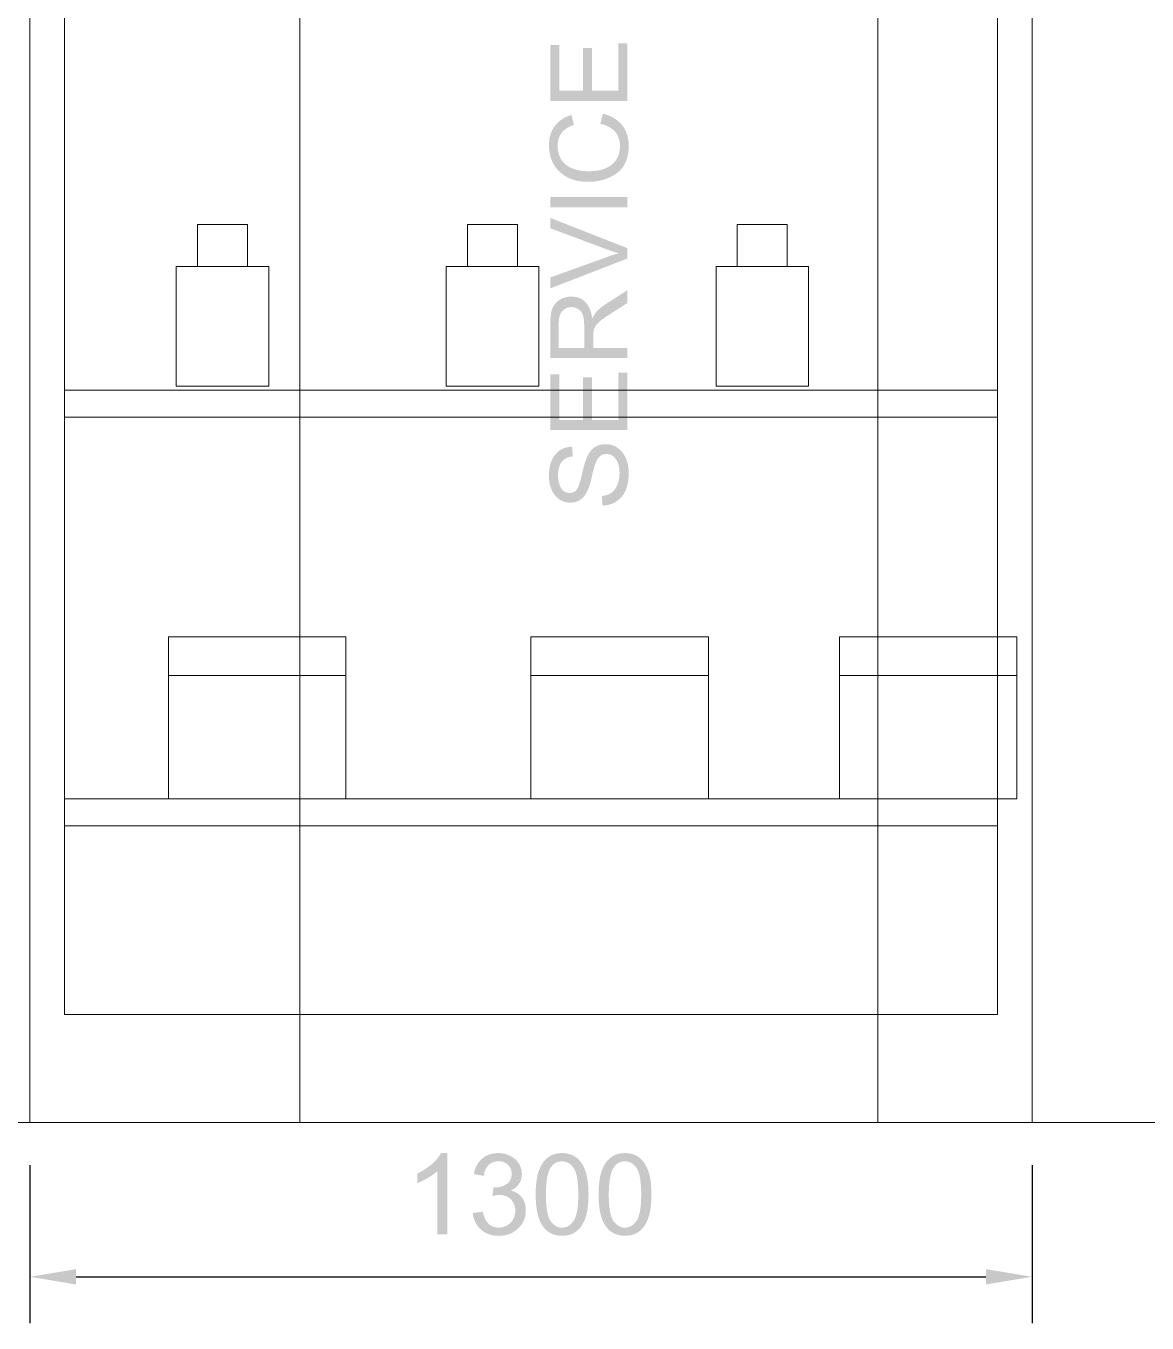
# Model space of a CAD drawing. Header units: millimetres. Extents: x -1336 to 24201, y -1370 to 16142.
# Drawn here: x 18745 to 20199, y 4740 to 6422 of the extents above; entities that cross this region are included whole.
import ezdxf

# ---------------------------------------------------------------- set-up
doc = ezdxf.new("R2010")
doc.units = ezdxf.units.MM
for name, color, linetype, lineweight in [('A-ANNO-TEXT', 7, 'Continuous', 13), ('A-DIMS-MM', 7, 'Continuous', 13), ('A-DOOR', 7, 'Continuous', 13), ('A-ELEVATION', 7, 'Continuous', 13), ('A-SHELF-OPEN', 7, 'Continuous', 13)]:
    doc.layers.add(name, color=color, linetype=linetype, lineweight=lineweight)

msp = doc.modelspace()

# ---------------------------------------------------------------- hatches: boundary and pattern name
at = {"layer": 'A-ANNO-TEXT'}
h = msp.add_hatch(color=7, dxfattribs=at)
h.paths.add_polyline_path([(19454.3, 5864.1), (19453.2, 5863.9), (19452, 5863.8), (19450.9, 5863.6), (19449.9, 5863.3), (19448.8, 5863), (19447.8, 5862.7), (19446.9, 5862.3), (19446, 5861.9), (19445.1, 5861.5), (19444.2, 5861), (19443.4, 5860.4), (19442.7, 5859.9), (19441.9, 5859.3), (19441.2, 5858.6), (19440.6, 5857.9), (19440, 5857.2), (19439.4, 5856.4), (19438.8, 5855.6), (19438.3, 5854.7), (19437.9, 5853.8), (19437.4, 5852.9), (19437, 5851.9), (19436.7, 5850.8), (19436.4, 5849.8), (19436.1, 5848.7), (19435.8, 5847.5), (19435.6, 5846.3), (19435.5, 5845.1), (19435.3, 5843.8), (19435.2, 5842.5), (19435.2, 5841.2), (19435.2, 5839.8), (19435.2, 5838.5), (19435.2, 5837.3), (19435.3, 5836.1), (19435.4, 5834.9), (19435.5, 5833.7), (19435.7, 5832.6), (19435.9, 5831.5), (19436.1, 5830.5), (19436.4, 5829.5), (19436.7, 5828.5), (19437, 5827.5), (19437.3, 5826.6), (19437.7, 5825.7), (19438.1, 5824.8), (19438.5, 5823.9), (19439, 5823.1), (19439.5, 5822.3), (19440, 5821.6), (19440.5, 5820.9), (19441.1, 5820.3), (19441.7, 5819.7), (19442.3, 5819.2), (19443, 5818.7), (19443.7, 5818.3), (19444.4, 5817.9), (19445.1, 5817.6), (19445.9, 5817.3), (19446.7, 5817.1), (19447.5, 5816.9), (19448.3, 5816.8), (19449.2, 5816.7), (19450.1, 5816.7), (19450.9, 5816.7), (19451.7, 5816.8), (19452.4, 5816.9), (19453.1, 5817), (19453.8, 5817.2), (19454.5, 5817.4), (19455.1, 5817.7), (19455.8, 5817.9), (19456.3, 5818.3), (19456.9, 5818.6), (19457.4, 5819), (19458, 5819.5), (19458.4, 5820), (19458.9, 5820.5), (19459.3, 5821.1), (19459.8, 5821.7), (19460.2, 5822.3), (19460.5, 5823), (19460.9, 5823.8), (19461.3, 5824.7), (19461.7, 5825.6), (19462.1, 5826.6), (19462.5, 5827.7), (19462.9, 5828.9), (19463.3, 5830.1), (19463.7, 5831.4), (19464.1, 5832.7), (19464.5, 5834.2), (19464.9, 5835.7), (19465.3, 5837.2), (19465.7, 5838.9), (19466.1, 5840.6), (19466.7, 5843.6), (19467.4, 5846.5), (19468.1, 5849.3), (19468.8, 5851.9), (19469.5, 5854.3), (19470.2, 5856.6), (19470.9, 5858.8), (19471.7, 5860.8), (19472.4, 5862.8), (19473.3, 5864.6), (19474.3, 5866.4), (19475.3, 5868.1), (19476.5, 5869.8), (19477.7, 5871.3), (19479.1, 5872.9), (19480.6, 5874.3), (19481.3, 5875), (19482.1, 5875.6), (19483, 5876.2), (19483.8, 5876.7), (19484.7, 5877.2), (19485.7, 5877.7), (19486.6, 5878.1), (19487.6, 5878.5), (19488.7, 5878.8), (19489.7, 5879.1), (19490.8, 5879.3), (19491.9, 5879.5), (19493.1, 5879.7), (19494.3, 5879.8), (19495.5, 5879.9), (19496.8, 5879.9), (19498.4, 5879.8), (19499.9, 5879.7), (19501.4, 5879.5), (19502.9, 5879.2), (19504.4, 5878.9), (19505.8, 5878.4), (19507.2, 5877.9), (19508.6, 5877.3), (19509.9, 5876.6), (19511.2, 5875.9), (19512.4, 5875), (19513.6, 5874.1), (19514.8, 5873.1), (19516, 5872), (19517.1, 5870.9), (19518.2, 5869.6), (19519.2, 5868.3), (19520.2, 5866.9), (19521.1, 5865.5), (19521.9, 5864.1), (19522.7, 5862.6), (19523.4, 5861), (19524, 5859.4), (19524.6, 5857.8), (19525.1, 5856.1), (19525.5, 5854.3), (19525.9, 5852.5), (19526.2, 5850.7), (19526.4, 5848.8), (19526.6, 5846.9), (19526.7, 5844.9), (19526.7, 5842.8), (19526.7, 5840.2), (19526.6, 5837.7), (19526.4, 5835.3), (19526.1, 5833), (19525.8, 5830.7), (19525.4, 5828.5), (19524.9, 5826.4), (19524.4, 5824.4), (19523.7, 5822.5), (19523, 5820.6), (19522.3, 5818.9), (19521.4, 5817.2), (19520.5, 5815.6), (19519.5, 5814.1), (19518.4, 5812.6), (19517.3, 5811.3), (19516.1, 5810), (19514.9, 5808.8), (19513.6, 5807.7), (19512.2, 5806.7), (19510.9, 5805.7), (19509.4, 5804.8), (19508, 5804), (19506.5, 5803.3), (19504.9, 5802.6), (19503.3, 5802.1), (19501.7, 5801.6), (19500, 5801.1), (19498.3, 5800.8), (19496.5, 5800.5), (19494.7, 5800.3), (19492.9, 5800.2), (19491.8, 5812.8), (19493.3, 5812.9), (19494.7, 5813.1), (19496.1, 5813.4), (19497.4, 5813.7), (19498.6, 5814), (19499.9, 5814.5), (19501, 5815), (19502.2, 5815.5), (19503.2, 5816.1), (19504.2, 5816.8), (19505.2, 5817.5), (19506.1, 5818.3), (19507, 5819.2), (19507.8, 5820.1), (19508.6, 5821), (19509.3, 5822), (19509.9, 5823.1), (19510.6, 5824.2), (19511.1, 5825.3), (19511.7, 5826.4), (19512.2, 5827.6), (19512.6, 5828.8), (19513, 5830), (19513.4, 5831.3), (19513.7, 5832.6), (19514, 5833.9), (19514.2, 5835.2), (19514.4, 5836.6), (19514.6, 5838), (19514.7, 5839.4), (19514.7, 5840.8), (19514.8, 5842.3), (19514.8, 5843.7), (19514.7, 5845), (19514.6, 5846.3), (19514.5, 5847.6), (19514.3, 5848.8), (19514.1, 5850), (19513.9, 5851.2), (19513.6, 5852.3), (19513.3, 5853.5), (19513, 5854.5), (19512.6, 5855.6), (19512.2, 5856.6), (19511.8, 5857.5), (19511.3, 5858.5), (19510.8, 5859.4), (19510.2, 5860.3), (19509.6, 5861.1), (19509, 5861.9), (19508.4, 5862.6), (19507.7, 5863.3), (19507, 5863.9), (19506.3, 5864.4), (19505.6, 5865), (19504.8, 5865.4), (19504, 5865.8), (19503.2, 5866.2), (19502.4, 5866.5), (19501.5, 5866.7), (19500.6, 5866.9), (19499.7, 5867), (19498.8, 5867.1), (19497.8, 5867.1), (19496.8, 5867.1), (19495.8, 5867), (19494.9, 5866.9), (19494, 5866.7), (19493.1, 5866.4), (19492.3, 5866.1), (19491.5, 5865.8), (19490.7, 5865.3), (19490, 5864.9), (19489.3, 5864.3), (19488.6, 5863.7), (19488, 5863.1), (19487.4, 5862.4), (19486.9, 5861.6), (19486.3, 5860.8), (19485.8, 5860), (19485.4, 5859), (19484.9, 5858), (19484.4, 5856.9), (19484, 5855.8), (19483.5, 5854.5), (19483, 5853.2), (19482.6, 5851.8), (19482.1, 5850.4), (19481.7, 5848.8), (19481.2, 5847.2), (19480.7, 5845.5), (19480.3, 5843.7), (19479.8, 5841.9), (19479.4, 5840), (19478.9, 5838), (19478.4, 5835.9), (19478, 5833.8), (19477.5, 5831.8), (19477, 5829.9), (19476.4, 5828.1), (19475.9, 5826.3), (19475.3, 5824.6), (19474.7, 5823), (19474.1, 5821.4), (19473.4, 5819.9), (19472.7, 5818.5), (19472, 5817.2), (19471.3, 5815.9), (19470.6, 5814.7), (19469.8, 5813.6), (19469, 5812.6), (19468.2, 5811.6), (19467.3, 5810.7), (19466.5, 5809.9), (19465.6, 5809.1), (19464.6, 5808.3), (19463.7, 5807.7), (19462.7, 5807.1), (19461.6, 5806.5), (19460.6, 5806), (19459.5, 5805.6), (19458.4, 5805.2), (19457.2, 5804.9), (19456, 5804.6), (19454.8, 5804.4), (19453.6, 5804.3), (19452.3, 5804.2), (19451, 5804.2), (19449.5, 5804.2), (19448.1, 5804.3), (19446.6, 5804.5), (19445.2, 5804.7), (19443.9, 5805.1), (19442.6, 5805.5), (19441.3, 5806), (19440, 5806.5), (19438.8, 5807.1), (19437.6, 5807.8), (19436.4, 5808.6), (19435.3, 5809.5), (19434.2, 5810.4), (19433.2, 5811.4), (19432.1, 5812.4), (19431.1, 5813.6), (19430.2, 5814.8), (19429.3, 5816), (19428.5, 5817.3), (19427.7, 5818.7), (19427, 5820.1), (19426.4, 5821.6), (19425.8, 5823.1), (19425.3, 5824.7), (19424.8, 5826.3), (19424.4, 5828), (19424.1, 5829.7), (19423.8, 5831.5), (19423.6, 5833.4), (19423.4, 5835.3), (19423.3, 5837.2), (19423.3, 5839.2), (19423.3, 5841.3), (19423.4, 5843.3), (19423.6, 5845.2), (19423.8, 5847.1), (19424.1, 5849), (19424.4, 5850.8), (19424.8, 5852.5), (19425.2, 5854.2), (19425.8, 5855.9), (19426.3, 5857.5), (19427, 5859), (19427.7, 5860.5), (19428.5, 5862), (19429.3, 5863.4), (19430.2, 5864.7), (19431.1, 5866), (19432.1, 5867.2), (19433.2, 5868.4), (19434.3, 5869.5), (19435.4, 5870.5), (19436.6, 5871.4), (19437.9, 5872.3), (19439.2, 5873), (19440.6, 5873.7), (19442, 5874.4), (19443.4, 5874.9), (19445, 5875.4), (19446.5, 5875.8), (19448.1, 5876.2), (19449.8, 5876.4), (19451.5, 5876.6), (19453.3, 5876.7), (19454.3, 5864.1)])
h.paths.add_polyline_path([(19525, 5972.9), (19525, 5898.2), (19425, 5898.2), (19425, 5970.5), (19436.9, 5970.5), (19436.9, 5911.4), (19467.4, 5911.4), (19467.4, 5966.7), (19479.3, 5966.7), (19479.3, 5911.4), (19513.1, 5911.4), (19513.1, 5972.9), (19525, 5972.9)])
h.paths.add_polyline_path([(19525, 6079.6), (19525, 6063), (19523.5, 6062), (19522.1, 6061.1), (19520.7, 6060.3), (19519.4, 6059.4), (19518.1, 6058.6), (19516.8, 6057.8), (19515.5, 6057), (19514.3, 6056.2), (19513.2, 6055.5), (19512, 6054.7), (19510.9, 6054), (19509.9, 6053.3), (19508.8, 6052.7), (19507.8, 6052.1), (19506.9, 6051.4), (19506, 6050.9), (19505.1, 6050.3), (19504.2, 6049.7), (19503.4, 6049.2), (19502.6, 6048.7), (19501.9, 6048.2), (19501.2, 6047.8), (19500.5, 6047.3), (19499.8, 6046.9), (19499.2, 6046.5), (19498.7, 6046.2), (19498.1, 6045.8), (19497.6, 6045.5), (19497.2, 6045.2), (19496.8, 6044.9), (19496.4, 6044.6), (19496, 6044.4), (19494.7, 6043.5), (19493.4, 6042.6), (19492.2, 6041.6), (19491, 6040.7), (19489.9, 6039.7), (19488.8, 6038.8), (19487.8, 6037.8), (19486.8, 6036.8), (19485.8, 6035.8), (19485, 6034.8), (19484.3, 6033.9), (19483.6, 6032.9), (19483.1, 6032), (19482.6, 6031.1), (19482.2, 6030.2), (19481.9, 6029.3), (19481.6, 6028.4), (19481.4, 6027.4), (19481.3, 6026.3), (19481.1, 6025.2), (19481, 6024), (19480.9, 6022.7), (19480.9, 6021.4), (19480.9, 6020), (19480.9, 6004.7), (19525, 6004.7), (19525, 5991.5), (19425, 5991.5), (19425, 6035.7), (19425, 6038), (19425.1, 6040.1), (19425.2, 6042.1), (19425.3, 6044.1), (19425.5, 6045.9), (19425.7, 6047.7), (19425.9, 6049.4), (19426.2, 6051), (19426.5, 6052.5), (19426.9, 6053.9), (19427.4, 6055.3), (19428, 6056.7), (19428.6, 6058), (19429.3, 6059.3), (19430.1, 6060.5), (19431, 6061.7), (19432, 6062.9), (19433, 6063.9), (19434.1, 6064.9), (19435.2, 6065.8), (19436.4, 6066.7), (19437.7, 6067.5), (19439, 6068.2), (19440.4, 6068.9), (19441.8, 6069.4), (19443.3, 6070), (19444.7, 6070.4), (19446.2, 6070.7), (19447.7, 6071), (19449.3, 6071.2), (19450.8, 6071.3), (19452.4, 6071.4), (19453.8, 6071.3), (19455.1, 6071.2), (19456.4, 6071.1), (19457.7, 6070.9), (19459, 6070.7), (19460.2, 6070.3), (19461.4, 6070), (19462.6, 6069.6), (19463.7, 6069.1), (19464.8, 6068.6), (19465.8, 6068), (19466.8, 6067.3), (19467.8, 6066.6), (19468.8, 6065.9), (19469.7, 6065.1), (19470.6, 6064.2), (19471.4, 6063.3), (19472.2, 6062.3), (19473, 6061.3), (19473.7, 6060.2), (19474.4, 6059.1), (19475, 6057.9), (19475.6, 6056.7), (19476.2, 6055.4), (19476.7, 6054.1), (19477.2, 6052.7), (19477.7, 6051.2), (19478.1, 6049.8), (19478.4, 6048.2), (19478.8, 6046.6), (19479, 6045), (19479.3, 6043.3), (19479.6, 6043.3), (19480.2, 6044.6), (19480.8, 6045.8), (19481.6, 6047), (19482.4, 6048.3), (19483.3, 6049.5), (19484.2, 6050.7), (19485.2, 6051.9), (19486.3, 6053), (19487.5, 6054.2), (19488.8, 6055.4), (19490.1, 6056.5), (19491.5, 6057.7), (19492.9, 6058.8), (19494.5, 6059.9), (19496.1, 6061), (19497.8, 6062.1), (19525, 6079.6)])
h.paths.add_polyline_path([(19469, 6004.7), (19469, 6033.1), (19469, 6035.2), (19468.9, 6037.2), (19468.8, 6039), (19468.6, 6040.8), (19468.4, 6042.4), (19468.2, 6044), (19467.9, 6045.4), (19467.5, 6046.7), (19467.1, 6047.9), (19466.6, 6049.1), (19466, 6050.2), (19465.4, 6051.2), (19464.6, 6052.2), (19463.8, 6053.1), (19462.8, 6053.9), (19461.8, 6054.7), (19460.8, 6055.4), (19459.7, 6056), (19458.5, 6056.5), (19457.3, 6057), (19456.1, 6057.3), (19454.9, 6057.5), (19453.7, 6057.7), (19452.4, 6057.7), (19451.5, 6057.7), (19450.7, 6057.6), (19449.9, 6057.5), (19449.1, 6057.4), (19448.3, 6057.2), (19447.5, 6057), (19446.8, 6056.8), (19446, 6056.5), (19445.3, 6056.1), (19444.6, 6055.8), (19443.9, 6055.4), (19443.3, 6054.9), (19442.6, 6054.4), (19442, 6053.9), (19441.4, 6053.3), (19440.8, 6052.7), (19440.2, 6052.1), (19439.6, 6051.4), (19439.1, 6050.6), (19438.7, 6049.8), (19438.2, 6049), (19437.8, 6048.1), (19437.5, 6047.1), (19437.2, 6046.1), (19436.9, 6045.1), (19436.7, 6044), (19436.4, 6042.8), (19436.3, 6041.6), (19436.2, 6040.4), (19436.1, 6039.1), (19436, 6037.7), (19436, 6036.3), (19436, 6004.7), (19469, 6004.7)])
h.paths.add_polyline_path([(19425, 6173.4), (19525, 6134.2), (19525, 6120.7), (19425, 6082), (19425, 6096.2), (19497.6, 6122.2), (19499.4, 6123), (19501.3, 6123.7), (19503.2, 6124.3), (19505.2, 6125), (19507.3, 6125.6), (19509.4, 6126.3), (19511.7, 6126.8), (19513.9, 6127.4), (19513.9, 6127.7), (19509.9, 6128.8), (19505.9, 6130), (19501.8, 6131.4), (19497.6, 6132.9), (19425, 6160), (19425, 6173.4)])
h.paths.add_polyline_path([(19525, 6200.5), (19525, 6187.2), (19425, 6187.2), (19425, 6200.5), (19525, 6200.5)])
h.paths.add_polyline_path([(19493.3, 6308.6), (19495.4, 6308), (19497.4, 6307.4), (19499.3, 6306.7), (19501.2, 6306), (19503, 6305.2), (19504.7, 6304.4), (19506.4, 6303.5), (19508, 6302.6), (19509.5, 6301.6), (19511, 6300.6), (19512.4, 6299.5), (19513.7, 6298.4), (19515, 6297.2), (19516.2, 6296), (19517.3, 6294.7), (19518.4, 6293.3), (19519.4, 6292), (19520.4, 6290.6), (19521.2, 6289.1), (19522, 6287.6), (19522.8, 6286.1), (19523.5, 6284.6), (19524.1, 6283), (19524.6, 6281.4), (19525.1, 6279.7), (19525.5, 6278.1), (19525.9, 6276.3), (19526.2, 6274.6), (19526.4, 6272.8), (19526.6, 6271), (19526.7, 6269.1), (19526.7, 6267.3), (19526.6, 6264.2), (19526.5, 6261.3), (19526.2, 6258.5), (19525.7, 6255.8), (19525.2, 6253.2), (19524.5, 6250.7), (19523.8, 6248.3), (19522.9, 6246), (19521.8, 6243.9), (19520.7, 6241.8), (19519.4, 6239.8), (19518.1, 6237.9), (19516.6, 6236.2), (19514.9, 6234.5), (19513.2, 6232.9), (19511.3, 6231.5), (19509.4, 6230.1), (19507.4, 6228.9), (19505.3, 6227.7), (19503.2, 6226.6), (19501.1, 6225.6), (19498.9, 6224.6), (19496.7, 6223.8), (19494.4, 6223.1), (19492, 6222.4), (19489.7, 6221.8), (19487.2, 6221.4), (19484.7, 6221), (19482.2, 6220.7), (19479.6, 6220.4), (19477, 6220.3), (19474.3, 6220.3), (19471.4, 6220.3), (19468.5, 6220.5), (19465.7, 6220.7), (19463, 6221.1), (19460.4, 6221.5), (19457.8, 6222.1), (19455.4, 6222.8), (19453, 6223.6), (19450.7, 6224.4), (19448.5, 6225.4), (19446.3, 6226.5), (19444.3, 6227.7), (19442.3, 6229), (19440.4, 6230.4), (19438.6, 6231.9), (19436.8, 6233.5), (19435.2, 6235.1), (19433.7, 6236.9), (19432.2, 6238.7), (19430.9, 6240.5), (19429.7, 6242.4), (19428.6, 6244.4), (19427.6, 6246.5), (19426.7, 6248.5), (19425.9, 6250.7), (19425.2, 6252.9), (19424.6, 6255.2), (19424.1, 6257.5), (19423.8, 6259.9), (19423.5, 6262.3), (19423.3, 6264.8), (19423.3, 6267.4), (19423.3, 6269.2), (19423.4, 6271), (19423.6, 6272.7), (19423.8, 6274.4), (19424, 6276.1), (19424.3, 6277.7), (19424.7, 6279.4), (19425.2, 6280.9), (19425.6, 6282.5), (19426.2, 6284), (19426.8, 6285.5), (19427.5, 6286.9), (19428.2, 6288.3), (19429, 6289.7), (19429.8, 6291), (19430.7, 6292.4), (19431.7, 6293.6), (19432.7, 6294.9), (19433.8, 6296), (19434.9, 6297.2), (19436, 6298.2), (19437.3, 6299.3), (19438.6, 6300.2), (19439.9, 6301.2), (19441.3, 6302.1), (19442.7, 6302.9), (19444.2, 6303.7), (19445.8, 6304.4), (19447.4, 6305.1), (19449, 6305.8), (19450.7, 6306.3), (19452.5, 6306.9), (19455.6, 6293.9), (19454.3, 6293.5), (19453, 6293.1), (19451.8, 6292.6), (19450.7, 6292.1), (19449.5, 6291.5), (19448.5, 6291), (19447.4, 6290.4), (19446.4, 6289.8), (19445.5, 6289.2), (19444.5, 6288.5), (19443.7, 6287.8), (19442.8, 6287.1), (19442, 6286.4), (19441.3, 6285.6), (19440.5, 6284.8), (19439.9, 6284), (19439.2, 6283.1), (19438.6, 6282.2), (19438.1, 6281.3), (19437.6, 6280.4), (19437.1, 6279.5), (19436.7, 6278.5), (19436.3, 6277.5), (19435.9, 6276.4), (19435.6, 6275.4), (19435.4, 6274.3), (19435.1, 6273.2), (19434.9, 6272.1), (19434.8, 6270.9), (19434.7, 6269.7), (19434.6, 6268.5), (19434.6, 6267.3), (19434.7, 6265.2), (19434.8, 6263.3), (19435, 6261.4), (19435.3, 6259.6), (19435.7, 6257.8), (19436.1, 6256.1), (19436.7, 6254.4), (19437.3, 6252.9), (19438, 6251.3), (19438.8, 6249.9), (19439.7, 6248.5), (19440.7, 6247.2), (19441.7, 6245.9), (19442.8, 6244.7), (19444.1, 6243.5), (19445.4, 6242.4), (19446.7, 6241.4), (19448.2, 6240.4), (19449.6, 6239.6), (19451.2, 6238.7), (19452.8, 6238), (19454.5, 6237.3), (19456.2, 6236.6), (19457.9, 6236.1), (19459.8, 6235.6), (19461.7, 6235.2), (19463.6, 6234.8), (19465.6, 6234.5), (19467.7, 6234.3), (19469.8, 6234.1), (19472, 6234), (19474.2, 6234), (19476.7, 6234), (19479.2, 6234.1), (19481.6, 6234.3), (19483.9, 6234.5), (19486.2, 6234.8), (19488.3, 6235.2), (19490.4, 6235.7), (19492.4, 6236.2), (19494.3, 6236.8), (19496.1, 6237.4), (19497.8, 6238.2), (19499.5, 6239), (19501, 6239.8), (19502.5, 6240.8), (19503.9, 6241.8), (19505.2, 6242.9), (19506.4, 6244), (19507.6, 6245.2), (19508.7, 6246.4), (19509.7, 6247.7), (19510.6, 6249), (19511.4, 6250.3), (19512.2, 6251.7), (19512.8, 6253.1), (19513.4, 6254.6), (19514, 6256.1), (19514.4, 6257.7), (19514.7, 6259.3), (19515, 6260.9), (19515.2, 6262.6), (19515.3, 6264.3), (19515.4, 6266.1), (19515.4, 6267.5), (19515.3, 6269), (19515.2, 6270.3), (19515, 6271.7), (19514.8, 6273), (19514.5, 6274.3), (19514.2, 6275.5), (19513.8, 6276.7), (19513.4, 6277.9), (19512.9, 6279), (19512.4, 6280.2), (19511.8, 6281.2), (19511.2, 6282.3), (19510.5, 6283.3), (19509.8, 6284.2), (19509, 6285.2), (19508.2, 6286.1), (19507.4, 6286.9), (19506.4, 6287.8), (19505.5, 6288.6), (19504.4, 6289.3), (19503.4, 6290), (19502.3, 6290.7), (19501.1, 6291.4), (19499.9, 6292), (19498.6, 6292.6), (19497.3, 6293.2), (19495.9, 6293.7), (19494.5, 6294.2), (19493, 6294.6), (19491.5, 6295), (19489.9, 6295.4), (19493.3, 6308.6)])
h.paths.add_polyline_path([(19525, 6399.8), (19525, 6325.1), (19425, 6325.1), (19425, 6397.5), (19436.9, 6397.5), (19436.9, 6338.3), (19467.4, 6338.3), (19467.4, 6393.7), (19479.3, 6393.7), (19479.3, 6338.3), (19513.1, 6338.3), (19513.1, 6399.8), (19525, 6399.8)])
at = {"layer": 'A-DIMS-MM'}
h = msp.add_hatch(color=7, dxfattribs=at)
h.paths.add_polyline_path([(19291.5, 4855), (19278.6, 4855), (19278.6, 4937.2), (19277.4, 4936), (19276.1, 4934.9), (19274.7, 4933.8), (19273.2, 4932.7), (19271.6, 4931.6), (19270, 4930.5), (19268.2, 4929.4), (19266.4, 4928.3), (19264.5, 4927.2), (19262.7, 4926.2), (19260.9, 4925.3), (19259.2, 4924.4), (19257.5, 4923.6), (19255.9, 4922.9), (19254.3, 4922.2), (19252.8, 4921.6), (19252.8, 4934.1), (19255.5, 4935.4), (19258.1, 4936.7), (19260.5, 4938.2), (19262.9, 4939.7), (19265.3, 4941.3), (19267.5, 4942.9), (19269.7, 4944.6), (19271.7, 4946.4), (19273.7, 4948.2), (19275.5, 4950), (19277.1, 4951.8), (19278.6, 4953.5), (19280, 4955.3), (19281.2, 4957), (19282.3, 4958.7), (19283.2, 4960.4), (19291.5, 4960.4), (19291.5, 4855)])
h.paths.add_polyline_path([(19324.6, 4882.7), (19337.5, 4884.4), (19337.8, 4883.1), (19338.1, 4881.8), (19338.4, 4880.5), (19338.8, 4879.3), (19339.2, 4878.2), (19339.6, 4877.1), (19340, 4876), (19340.5, 4875), (19341, 4874), (19341.5, 4873.1), (19342, 4872.3), (19342.6, 4871.4), (19343.1, 4870.7), (19343.7, 4869.9), (19344.4, 4869.3), (19345, 4868.6), (19345.7, 4868.1), (19346.4, 4867.5), (19347.1, 4867), (19347.8, 4866.5), (19348.6, 4866.1), (19349.4, 4865.7), (19350.1, 4865.3), (19350.9, 4865), (19351.8, 4864.7), (19352.6, 4864.5), (19353.5, 4864.3), (19354.3, 4864.1), (19355.2, 4864), (19356.1, 4863.9), (19357.1, 4863.8), (19358, 4863.8), (19359.2, 4863.8), (19360.3, 4863.9), (19361.3, 4864), (19362.4, 4864.2), (19363.4, 4864.4), (19364.5, 4864.7), (19365.4, 4865), (19366.4, 4865.4), (19367.4, 4865.8), (19368.3, 4866.3), (19369.2, 4866.8), (19370.1, 4867.4), (19370.9, 4868), (19371.8, 4868.6), (19372.6, 4869.3), (19373.4, 4870.1), (19374.2, 4870.9), (19374.9, 4871.7), (19375.5, 4872.6), (19376.1, 4873.5), (19376.7, 4874.3), (19377.2, 4875.3), (19377.7, 4876.2), (19378.1, 4877.2), (19378.5, 4878.2), (19378.8, 4879.2), (19379, 4880.2), (19379.3, 4881.3), (19379.4, 4882.3), (19379.6, 4883.4), (19379.6, 4884.6), (19379.7, 4885.7), (19379.6, 4886.8), (19379.6, 4887.9), (19379.5, 4888.9), (19379.3, 4890), (19379.1, 4891), (19378.8, 4891.9), (19378.5, 4892.9), (19378.2, 4893.8), (19377.8, 4894.7), (19377.4, 4895.6), (19376.9, 4896.5), (19376.4, 4897.3), (19375.8, 4898.1), (19375.2, 4898.9), (19374.6, 4899.6), (19373.9, 4900.4), (19373.1, 4901.1), (19372.4, 4901.7), (19371.6, 4902.3), (19370.8, 4902.9), (19369.9, 4903.4), (19369.1, 4903.9), (19368.2, 4904.3), (19367.3, 4904.7), (19366.3, 4905), (19365.4, 4905.3), (19364.4, 4905.6), (19363.4, 4905.8), (19362.3, 4905.9), (19361.3, 4906), (19360.2, 4906.1), (19359.1, 4906.1), (19358.2, 4906.1), (19357.2, 4906), (19356.1, 4905.9), (19355, 4905.8), (19353.8, 4905.6), (19352.6, 4905.3), (19351.3, 4905), (19350, 4904.7), (19351.4, 4916), (19352.1, 4916), (19352.6, 4915.9), (19353.1, 4915.9), (19353.5, 4915.9), (19355.5, 4915.9), (19357.5, 4916.1), (19359.5, 4916.5), (19361.3, 4917), (19363.2, 4917.6), (19364.9, 4918.3), (19366.7, 4919.2), (19368.3, 4920.2), (19369.1, 4920.7), (19369.9, 4921.3), (19370.6, 4922), (19371.2, 4922.6), (19371.8, 4923.3), (19372.4, 4924.1), (19372.8, 4924.8), (19373.3, 4925.6), (19373.7, 4926.5), (19374, 4927.4), (19374.3, 4928.3), (19374.5, 4929.2), (19374.7, 4930.2), (19374.8, 4931.3), (19374.9, 4932.3), (19374.9, 4933.4), (19374.9, 4934.3), (19374.9, 4935.2), (19374.8, 4936), (19374.6, 4936.8), (19374.5, 4937.6), (19374.3, 4938.4), (19374, 4939.2), (19373.7, 4939.9), (19373.4, 4940.6), (19373.1, 4941.3), (19372.7, 4942), (19372.2, 4942.7), (19371.8, 4943.3), (19371.3, 4944), (19370.7, 4944.6), (19370.1, 4945.2), (19369.5, 4945.7), (19368.9, 4946.3), (19368.2, 4946.8), (19367.6, 4947.2), (19366.9, 4947.6), (19366.1, 4948), (19365.4, 4948.4), (19364.6, 4948.7), (19363.9, 4948.9), (19363, 4949.2), (19362.2, 4949.4), (19361.4, 4949.5), (19360.5, 4949.7), (19359.6, 4949.8), (19358.7, 4949.8), (19357.7, 4949.8), (19356.8, 4949.8), (19355.9, 4949.8), (19355, 4949.7), (19354.1, 4949.5), (19353.3, 4949.4), (19352.5, 4949.2), (19351.6, 4948.9), (19350.8, 4948.6), (19350.1, 4948.3), (19349.3, 4948), (19348.6, 4947.6), (19347.9, 4947.2), (19347.2, 4946.7), (19346.5, 4946.2), (19345.8, 4945.7), (19345.2, 4945.1), (19344.6, 4944.5), (19344, 4943.8), (19343.5, 4943.2), (19342.9, 4942.4), (19342.4, 4941.7), (19342, 4940.9), (19341.5, 4940.1), (19341.1, 4939.2), (19340.7, 4938.3), (19340.3, 4937.3), (19340, 4936.4), (19339.7, 4935.4), (19339.4, 4934.3), (19339.2, 4933.2), (19339, 4932.1), (19338.8, 4930.9), (19325.9, 4933.2), (19326.2, 4934.8), (19326.6, 4936.4), (19327, 4937.9), (19327.4, 4939.3), (19327.9, 4940.7), (19328.5, 4942.1), (19329.1, 4943.4), (19329.7, 4944.7), (19330.4, 4946), (19331.2, 4947.1), (19332, 4948.3), (19332.8, 4949.4), (19333.7, 4950.4), (19334.6, 4951.4), (19335.6, 4952.4), (19336.6, 4953.3), (19337.7, 4954.2), (19338.8, 4955), (19339.9, 4955.7), (19341.1, 4956.4), (19342.2, 4957.1), (19343.5, 4957.6), (19344.7, 4958.2), (19346, 4958.6), (19347.3, 4959.1), (19348.7, 4959.4), (19350.1, 4959.7), (19351.5, 4960), (19352.9, 4960.2), (19354.4, 4960.3), (19355.9, 4960.4), (19357.5, 4960.4), (19359.6, 4960.4), (19361.7, 4960.2), (19363.7, 4959.9), (19365.7, 4959.5), (19367.7, 4959), (19369.6, 4958.4), (19371.5, 4957.6), (19373.3, 4956.7), (19375, 4955.8), (19376.7, 4954.7), (19378.2, 4953.6), (19379.7, 4952.4), (19381, 4951.1), (19382.2, 4949.7), (19383.3, 4948.2), (19384.4, 4946.7), (19385.2, 4945.1), (19386, 4943.4), (19386.7, 4941.8), (19387.2, 4940.1), (19387.6, 4938.4), (19387.9, 4936.7), (19388.1, 4934.9), (19388.2, 4933.1), (19388.1, 4931.5), (19388, 4929.8), (19387.7, 4928.2), (19387.3, 4926.6), (19386.8, 4925.1), (19386.1, 4923.6), (19385.4, 4922.2), (19384.5, 4920.8), (19383.6, 4919.4), (19382.5, 4918.1), (19381.3, 4916.9), (19380, 4915.7), (19378.6, 4914.7), (19377.1, 4913.7), (19375.4, 4912.7), (19373.7, 4911.9), (19374.9, 4911.6), (19376, 4911.3), (19377.1, 4910.9), (19378.1, 4910.5), (19379.1, 4910.1), (19380.1, 4909.6), (19381.1, 4909.1), (19382, 4908.6), (19382.9, 4908), (19383.7, 4907.4), (19384.6, 4906.7), (19385.3, 4906), (19386.1, 4905.3), (19386.8, 4904.6), (19387.5, 4903.8), (19388.2, 4903), (19388.8, 4902.1), (19389.4, 4901.2), (19389.9, 4900.3), (19390.4, 4899.4), (19390.9, 4898.4), (19391.3, 4897.4), (19391.7, 4896.4), (19392, 4895.3), (19392.4, 4894.3), (19392.6, 4893.2), (19392.8, 4892), (19393, 4890.9), (19393.2, 4889.7), (19393.3, 4888.5), (19393.3, 4887.3), (19393.3, 4886), (19393.3, 4884.3), (19393.2, 4882.6), (19393, 4881), (19392.7, 4879.4), (19392.4, 4877.8), (19391.9, 4876.3), (19391.4, 4874.8), (19390.8, 4873.3), (19390.2, 4871.9), (19389.4, 4870.5), (19388.6, 4869.1), (19387.7, 4867.7), (19386.7, 4866.4), (19385.7, 4865.2), (19384.5, 4863.9), (19383.3, 4862.7), (19382, 4861.5), (19380.7, 4860.5), (19379.4, 4859.5), (19378, 4858.5), (19376.5, 4857.7), (19375, 4856.9), (19373.5, 4856.2), (19372, 4855.5), (19370.4, 4855), (19368.7, 4854.5), (19367, 4854.1), (19365.3, 4853.7), (19363.5, 4853.5), (19361.7, 4853.3), (19359.9, 4853.2), (19358, 4853.1), (19356.2, 4853.2), (19354.6, 4853.3), (19352.9, 4853.4), (19351.3, 4853.7), (19349.8, 4853.9), (19348.2, 4854.3), (19346.8, 4854.7), (19345.3, 4855.2), (19343.9, 4855.7), (19342.5, 4856.4), (19341.2, 4857), (19339.9, 4857.8), (19338.6, 4858.6), (19337.4, 4859.4), (19336.2, 4860.4), (19335, 4861.4), (19333.9, 4862.4), (19332.8, 4863.5), (19331.9, 4864.6), (19330.9, 4865.8), (19330.1, 4867), (19329.3, 4868.2), (19328.5, 4869.5), (19327.8, 4870.8), (19327.2, 4872.2), (19326.7, 4873.6), (19326.2, 4875), (19325.7, 4876.5), (19325.3, 4878), (19325, 4879.5), (19324.8, 4881.1), (19324.6, 4882.7)])
h.paths.add_polyline_path([(19406.1, 4906.8), (19406.1, 4909.1), (19406.1, 4911.3), (19406.2, 4913.5), (19406.3, 4915.6), (19406.5, 4917.7), (19406.6, 4919.7), (19406.8, 4921.7), (19407, 4923.6), (19407.3, 4925.4), (19407.6, 4927.2), (19407.9, 4929), (19408.2, 4930.6), (19408.6, 4932.2), (19409, 4933.8), (19409.5, 4935.3), (19409.9, 4936.8), (19410.4, 4938.2), (19410.9, 4939.5), (19411.5, 4940.8), (19412.1, 4942.1), (19412.7, 4943.3), (19413.3, 4944.5), (19414, 4945.7), (19414.7, 4946.8), (19415.4, 4947.9), (19416.2, 4948.9), (19416.9, 4949.9), (19417.8, 4950.9), (19418.6, 4951.8), (19419.5, 4952.6), (19420.4, 4953.5), (19421.3, 4954.3), (19422.3, 4955), (19423.3, 4955.7), (19424.3, 4956.4), (19425.3, 4957), (19426.4, 4957.5), (19427.5, 4958), (19428.7, 4958.5), (19429.8, 4958.9), (19431, 4959.3), (19432.3, 4959.6), (19433.5, 4959.8), (19434.8, 4960), (19436.2, 4960.2), (19437.5, 4960.3), (19438.9, 4960.4), (19440.3, 4960.4), (19442.4, 4960.4), (19444.4, 4960.2), (19446.4, 4960), (19448.3, 4959.6), (19450.1, 4959.1), (19451.8, 4958.5), (19453.5, 4957.8), (19455.2, 4957), (19456.7, 4956.1), (19458.2, 4955.1), (19459.6, 4954.1), (19461, 4952.9), (19462.3, 4951.6), (19463.5, 4950.2), (19464.6, 4948.8), (19465.7, 4947.2), (19466.7, 4945.6), (19467.6, 4943.8), (19468.5, 4942), (19469.4, 4940.1), (19470.2, 4938.1), (19470.9, 4936), (19471.6, 4933.9), (19472.2, 4931.6), (19472.5, 4930.4), (19472.8, 4929.2), (19473, 4927.9), (19473.2, 4926.6), (19473.4, 4925.2), (19473.6, 4923.8), (19473.8, 4922.3), (19474, 4920.8), (19474.1, 4919.2), (19474.2, 4917.6), (19474.3, 4915.9), (19474.4, 4914.2), (19474.5, 4912.4), (19474.5, 4910.6), (19474.6, 4908.7), (19474.6, 4906.8), (19474.5, 4904.5), (19474.5, 4902.3), (19474.4, 4900.1), (19474.3, 4898), (19474.2, 4895.9), (19474, 4893.9), (19473.8, 4892), (19473.6, 4890.1), (19473.4, 4888.2), (19473.1, 4886.5), (19472.8, 4884.7), (19472.4, 4883.1), (19472.1, 4881.5), (19471.7, 4879.9), (19471.2, 4878.4), (19470.8, 4877), (19470.3, 4875.6), (19469.8, 4874.2), (19469.2, 4872.9), (19468.6, 4871.6), (19468, 4870.4), (19467.4, 4869.2), (19466.7, 4868), (19466, 4866.9), (19465.3, 4865.8), (19464.6, 4864.8), (19463.8, 4863.8), (19463, 4862.8), (19462.1, 4861.9), (19461.2, 4861), (19460.3, 4860.2), (19459.4, 4859.4), (19458.5, 4858.7), (19457.5, 4858), (19456.4, 4857.3), (19455.4, 4856.7), (19454.3, 4856.1), (19453.2, 4855.6), (19452, 4855.2), (19450.9, 4854.8), (19449.7, 4854.4), (19448.4, 4854.1), (19447.1, 4853.8), (19445.8, 4853.6), (19444.5, 4853.4), (19443.1, 4853.3), (19441.7, 4853.2), (19440.3, 4853.2), (19438.5, 4853.3), (19436.6, 4853.4), (19434.9, 4853.6), (19433.1, 4853.9), (19431.5, 4854.3), (19429.9, 4854.7), (19428.3, 4855.3), (19426.8, 4855.9), (19425.3, 4856.7), (19423.9, 4857.5), (19422.5, 4858.4), (19421.2, 4859.3), (19420, 4860.4), (19418.7, 4861.5), (19417.6, 4862.8), (19416.5, 4864.1), (19415.2, 4865.8), (19414, 4867.6), (19412.9, 4869.6), (19411.9, 4871.7), (19411, 4873.9), (19410.1, 4876.2), (19409.4, 4878.7), (19408.7, 4881.3), (19408.1, 4884.1), (19407.5, 4886.9), (19407.1, 4889.9), (19406.7, 4893), (19406.5, 4896.3), (19406.3, 4899.6), (19406.1, 4903.2), (19406.1, 4906.8)])
h.paths.add_polyline_path([(19419.3, 4906.8), (19419.4, 4903.6), (19419.4, 4900.6), (19419.6, 4897.7), (19419.7, 4894.9), (19419.9, 4892.3), (19420.2, 4889.8), (19420.5, 4887.5), (19420.9, 4885.3), (19421.3, 4883.2), (19421.7, 4881.2), (19422.2, 4879.4), (19422.7, 4877.7), (19423.3, 4876.2), (19424, 4874.8), (19424.7, 4873.5), (19425.4, 4872.4), (19426.2, 4871.3), (19426.9, 4870.4), (19427.8, 4869.5), (19428.6, 4868.6), (19429.4, 4867.9), (19430.3, 4867.2), (19431.2, 4866.5), (19432.1, 4865.9), (19433.1, 4865.4), (19434.1, 4865), (19435, 4864.6), (19436.1, 4864.3), (19437.1, 4864.1), (19438.1, 4863.9), (19439.2, 4863.8), (19440.3, 4863.8), (19441.4, 4863.8), (19442.5, 4863.9), (19443.6, 4864.1), (19444.6, 4864.3), (19445.6, 4864.6), (19446.6, 4865), (19447.6, 4865.5), (19448.5, 4866), (19449.4, 4866.5), (19450.3, 4867.2), (19451.2, 4867.9), (19452.1, 4868.6), (19452.9, 4869.5), (19453.7, 4870.4), (19454.5, 4871.4), (19455.3, 4872.4), (19456, 4873.5), (19456.7, 4874.8), (19457.3, 4876.2), (19457.9, 4877.8), (19458.4, 4879.5), (19458.9, 4881.3), (19459.4, 4883.2), (19459.8, 4885.3), (19460.2, 4887.5), (19460.5, 4889.9), (19460.7, 4892.3), (19460.9, 4895), (19461.1, 4897.7), (19461.2, 4900.6), (19461.3, 4903.6), (19461.3, 4906.8), (19461.3, 4910), (19461.2, 4913), (19461.1, 4915.9), (19460.9, 4918.7), (19460.7, 4921.3), (19460.5, 4923.8), (19460.2, 4926.1), (19459.8, 4928.4), (19459.4, 4930.4), (19458.9, 4932.4), (19458.4, 4934.2), (19457.9, 4935.9), (19457.3, 4937.4), (19456.7, 4938.8), (19456, 4940.1), (19455.3, 4941.2), (19454.5, 4942.3), (19453.7, 4943.2), (19452.9, 4944.1), (19452, 4945), (19451.2, 4945.7), (19450.3, 4946.4), (19449.4, 4947.1), (19448.5, 4947.6), (19447.5, 4948.1), (19446.5, 4948.6), (19445.5, 4948.9), (19444.5, 4949.2), (19443.5, 4949.5), (19442.4, 4949.6), (19441.3, 4949.7), (19440.2, 4949.8), (19439.1, 4949.7), (19438, 4949.6), (19437, 4949.5), (19436, 4949.3), (19435, 4949), (19434, 4948.7), (19433.1, 4948.3), (19432.2, 4947.9), (19431.3, 4947.4), (19430.5, 4946.8), (19429.7, 4946.2), (19428.9, 4945.5), (19428.1, 4944.8), (19427.4, 4944), (19426.7, 4943.1), (19426, 4942.2), (19425.2, 4941), (19424.4, 4939.6), (19423.7, 4938.1), (19423.1, 4936.4), (19422.5, 4934.7), (19421.9, 4932.8), (19421.4, 4930.7), (19421, 4928.6), (19420.6, 4926.3), (19420.3, 4923.9), (19420, 4921.4), (19419.8, 4918.7), (19419.6, 4915.9), (19419.4, 4913), (19419.4, 4910), (19419.3, 4906.8)])
h.paths.add_polyline_path([(19487.7, 4906.8), (19487.7, 4909.1), (19487.7, 4911.3), (19487.8, 4913.5), (19487.9, 4915.6), (19488, 4917.7), (19488.2, 4919.7), (19488.4, 4921.7), (19488.6, 4923.6), (19488.9, 4925.4), (19489.2, 4927.2), (19489.5, 4929), (19489.8, 4930.6), (19490.2, 4932.2), (19490.6, 4933.8), (19491, 4935.3), (19491.5, 4936.8), (19492, 4938.2), (19492.5, 4939.5), (19493.1, 4940.8), (19493.6, 4942.1), (19494.3, 4943.3), (19494.9, 4944.5), (19495.6, 4945.7), (19496.3, 4946.8), (19497, 4947.9), (19497.7, 4948.9), (19498.5, 4949.9), (19499.3, 4950.9), (19500.2, 4951.8), (19501.1, 4952.6), (19502, 4953.5), (19502.9, 4954.3), (19503.8, 4955), (19504.8, 4955.7), (19505.9, 4956.4), (19506.9, 4957), (19508, 4957.5), (19509.1, 4958), (19510.2, 4958.5), (19511.4, 4958.9), (19512.6, 4959.3), (19513.9, 4959.6), (19515.1, 4959.8), (19516.4, 4960), (19517.7, 4960.2), (19519.1, 4960.3), (19520.5, 4960.4), (19521.9, 4960.4), (19524, 4960.4), (19526, 4960.2), (19527.9, 4960), (19529.8, 4959.6), (19531.7, 4959.1), (19533.4, 4958.5), (19535.1, 4957.8), (19536.7, 4957), (19538.3, 4956.1), (19539.8, 4955.1), (19541.2, 4954.1), (19542.5, 4952.9), (19543.8, 4951.6), (19545, 4950.2), (19546.2, 4948.8), (19547.3, 4947.2), (19548.3, 4945.6), (19549.2, 4943.8), (19550.1, 4942), (19551, 4940.1), (19551.8, 4938.1), (19552.5, 4936), (19553.2, 4933.9), (19553.8, 4931.6), (19554.1, 4930.4), (19554.3, 4929.2), (19554.6, 4927.9), (19554.8, 4926.6), (19555, 4925.2), (19555.2, 4923.8), (19555.4, 4922.3), (19555.5, 4920.8), (19555.7, 4919.2), (19555.8, 4917.6), (19555.9, 4915.9), (19556, 4914.2), (19556.1, 4912.4), (19556.1, 4910.6), (19556.1, 4908.7), (19556.1, 4906.8), (19556.1, 4904.5), (19556.1, 4902.3), (19556, 4900.1), (19555.9, 4898), (19555.8, 4895.9), (19555.6, 4893.9), (19555.4, 4892), (19555.2, 4890.1), (19554.9, 4888.2), (19554.7, 4886.5), (19554.3, 4884.7), (19554, 4883.1), (19553.6, 4881.5), (19553.2, 4879.9), (19552.8, 4878.4), (19552.3, 4877), (19551.9, 4875.6), (19551.3, 4874.2), (19550.8, 4872.9), (19550.2, 4871.6), (19549.6, 4870.4), (19549, 4869.2), (19548.3, 4868), (19547.6, 4866.9), (19546.9, 4865.8), (19546.1, 4864.8), (19545.3, 4863.8), (19544.5, 4862.8), (19543.7, 4861.9), (19542.8, 4861), (19541.9, 4860.2), (19541, 4859.4), (19540, 4858.7), (19539, 4858), (19538, 4857.3), (19537, 4856.7), (19535.9, 4856.1), (19534.8, 4855.6), (19533.6, 4855.2), (19532.4, 4854.8), (19531.2, 4854.4), (19530, 4854.1), (19528.7, 4853.8), (19527.4, 4853.6), (19526.1, 4853.4), (19524.7, 4853.3), (19523.3, 4853.2), (19521.9, 4853.2), (19520, 4853.3), (19518.2, 4853.4), (19516.4, 4853.6), (19514.7, 4853.9), (19513, 4854.3), (19511.4, 4854.7), (19509.9, 4855.3), (19508.3, 4855.9), (19506.9, 4856.7), (19505.5, 4857.5), (19504.1, 4858.4), (19502.8, 4859.3), (19501.5, 4860.4), (19500.3, 4861.5), (19499.2, 4862.8), (19498.1, 4864.1), (19496.8, 4865.8), (19495.6, 4867.6), (19494.5, 4869.6), (19493.5, 4871.7), (19492.6, 4873.9), (19491.7, 4876.2), (19491, 4878.7), (19490.3, 4881.3), (19489.7, 4884.1), (19489.1, 4886.9), (19488.7, 4889.9), (19488.3, 4893), (19488, 4896.3), (19487.8, 4899.6), (19487.7, 4903.2), (19487.7, 4906.8)])
h.paths.add_polyline_path([(19500.9, 4906.8), (19500.9, 4903.6), (19501, 4900.6), (19501.1, 4897.7), (19501.3, 4894.9), (19501.5, 4892.3), (19501.8, 4889.8), (19502.1, 4887.5), (19502.4, 4885.3), (19502.8, 4883.2), (19503.3, 4881.2), (19503.8, 4879.4), (19504.3, 4877.7), (19504.9, 4876.2), (19505.6, 4874.8), (19506.2, 4873.5), (19507, 4872.4), (19507.7, 4871.3), (19508.5, 4870.4), (19509.3, 4869.5), (19510.2, 4868.6), (19511, 4867.9), (19511.9, 4867.2), (19512.8, 4866.5), (19513.7, 4865.9), (19514.7, 4865.4), (19515.6, 4865), (19516.6, 4864.6), (19517.6, 4864.3), (19518.7, 4864.1), (19519.7, 4863.9), (19520.8, 4863.8), (19521.9, 4863.8), (19523, 4863.8), (19524.1, 4863.9), (19525.1, 4864.1), (19526.2, 4864.3), (19527.2, 4864.6), (19528.2, 4865), (19529.1, 4865.5), (19530.1, 4866), (19531, 4866.5), (19531.9, 4867.2), (19532.8, 4867.9), (19533.6, 4868.6), (19534.5, 4869.5), (19535.3, 4870.4), (19536.1, 4871.4), (19536.8, 4872.4), (19537.6, 4873.5), (19538.3, 4874.8), (19538.9, 4876.2), (19539.5, 4877.8), (19540, 4879.5), (19540.5, 4881.3), (19541, 4883.2), (19541.4, 4885.3), (19541.7, 4887.5), (19542, 4889.9), (19542.3, 4892.3), (19542.5, 4895), (19542.7, 4897.7), (19542.8, 4900.6), (19542.9, 4903.6), (19542.9, 4906.8), (19542.9, 4910), (19542.8, 4913), (19542.7, 4915.9), (19542.5, 4918.7), (19542.3, 4921.3), (19542, 4923.8), (19541.7, 4926.1), (19541.4, 4928.4), (19541, 4930.4), (19540.5, 4932.4), (19540, 4934.2), (19539.5, 4935.9), (19538.9, 4937.4), (19538.3, 4938.8), (19537.6, 4940.1), (19536.8, 4941.2), (19536.1, 4942.3), (19535.3, 4943.2), (19534.5, 4944.1), (19533.6, 4945), (19532.8, 4945.7), (19531.9, 4946.4), (19531, 4947.1), (19530, 4947.6), (19529.1, 4948.1), (19528.1, 4948.6), (19527.1, 4948.9), (19526.1, 4949.2), (19525, 4949.5), (19524, 4949.6), (19522.9, 4949.7), (19521.8, 4949.8), (19520.7, 4949.7), (19519.6, 4949.6), (19518.6, 4949.5), (19517.5, 4949.3), (19516.6, 4949), (19515.6, 4948.7), (19514.7, 4948.3), (19513.8, 4947.9), (19512.9, 4947.4), (19512.1, 4946.8), (19511.2, 4946.2), (19510.5, 4945.5), (19509.7, 4944.8), (19509, 4944), (19508.3, 4943.1), (19507.6, 4942.2), (19506.8, 4941), (19506, 4939.6), (19505.3, 4938.1), (19504.7, 4936.4), (19504.1, 4934.7), (19503.5, 4932.8), (19503, 4930.7), (19502.6, 4928.6), (19502.2, 4926.3), (19501.9, 4923.9), (19501.6, 4921.4), (19501.3, 4918.7), (19501.2, 4915.9), (19501, 4913), (19500.9, 4910), (19500.9, 4906.8)])

# ---------------------------------------------------------------- linework, layer by layer
at = {"color": 7}
for p, q in [((18750, 4945), (18750, 4740)), ((20050, 4945), (20050, 4740)), ((18810, 4800), (19990, 4800))]:
    msp.add_line(p, q, dxfattribs=at)
at = {"color": 0, "linetype": 'ByBlock'}
for points in [[(18810, 4790.1), (18750, 4800), (18810, 4809.9)], [(19990, 4809.9), (20050, 4800), (19990, 4790.1)]]:
    msp.add_solid(points, dxfattribs=at)
at = {"layer": 'A-DOOR'}
msp.add_lwpolyline([(19100, 5000), (19850, 5000), (19850, 7200), (19100, 7200)], close=True, dxfattribs=at)
at = {"layer": 'A-ELEVATION'}
msp.add_lwpolyline([(15000, 5000), (23700, 5000), (23700, 7800), (15000, 7800)], close=True, dxfattribs=at)
at = {"layer": 'A-SHELF-OPEN'}
for p, q in [((18930, 5580), (19160, 5580)), ((19400, 5580), (19630, 5580)), ((19800, 5580), (20030, 5580))]:
    msp.add_line(p, q, dxfattribs=at)
for points in [[(18750, 5000), (20050, 5000), (20050, 7400), (18750, 7400)], [(18795, 5140), (20005, 5140), (20005, 7300), (18795, 7300)], [(18967.6, 6110.4), (19032.4, 6110.4), (19032.4, 6165), (18967.6, 6165)], [(19317.6, 6110.4), (19382.4, 6110.4), (19382.4, 6165), (19317.6, 6165)], [(19667.6, 6110.4), (19732.4, 6110.4), (19732.4, 6165), (19667.6, 6165)], [(18940, 5955), (19060, 5955), (19060, 6110.4), (18940, 6110.4)], [(19290, 5955), (19410, 5955), (19410, 6110.4), (19290, 6110.4)], [(19640, 5955), (19760, 5955), (19760, 6110.4), (19640, 6110.4)], [(18795, 5915), (20005, 5915), (20005, 5950), (18795, 5950)], [(18930, 5420), (19160, 5420), (19160, 5630), (18930, 5630)], [(19400, 5420), (19630, 5420), (19630, 5630), (19400, 5630)], [(19800, 5420), (20030, 5420), (20030, 5630), (19800, 5630)], [(18795, 5385), (20005, 5385), (20005, 5420), (18795, 5420)]]:
    msp.add_lwpolyline(points, close=True, dxfattribs=at)
at = {"layer": 'Defpoints'}
for p in [(18750, 5000), (20050, 5000), (18750, 4800)]:
    msp.add_point(p, dxfattribs=at)

doc.saveas('drawing.dxf')
